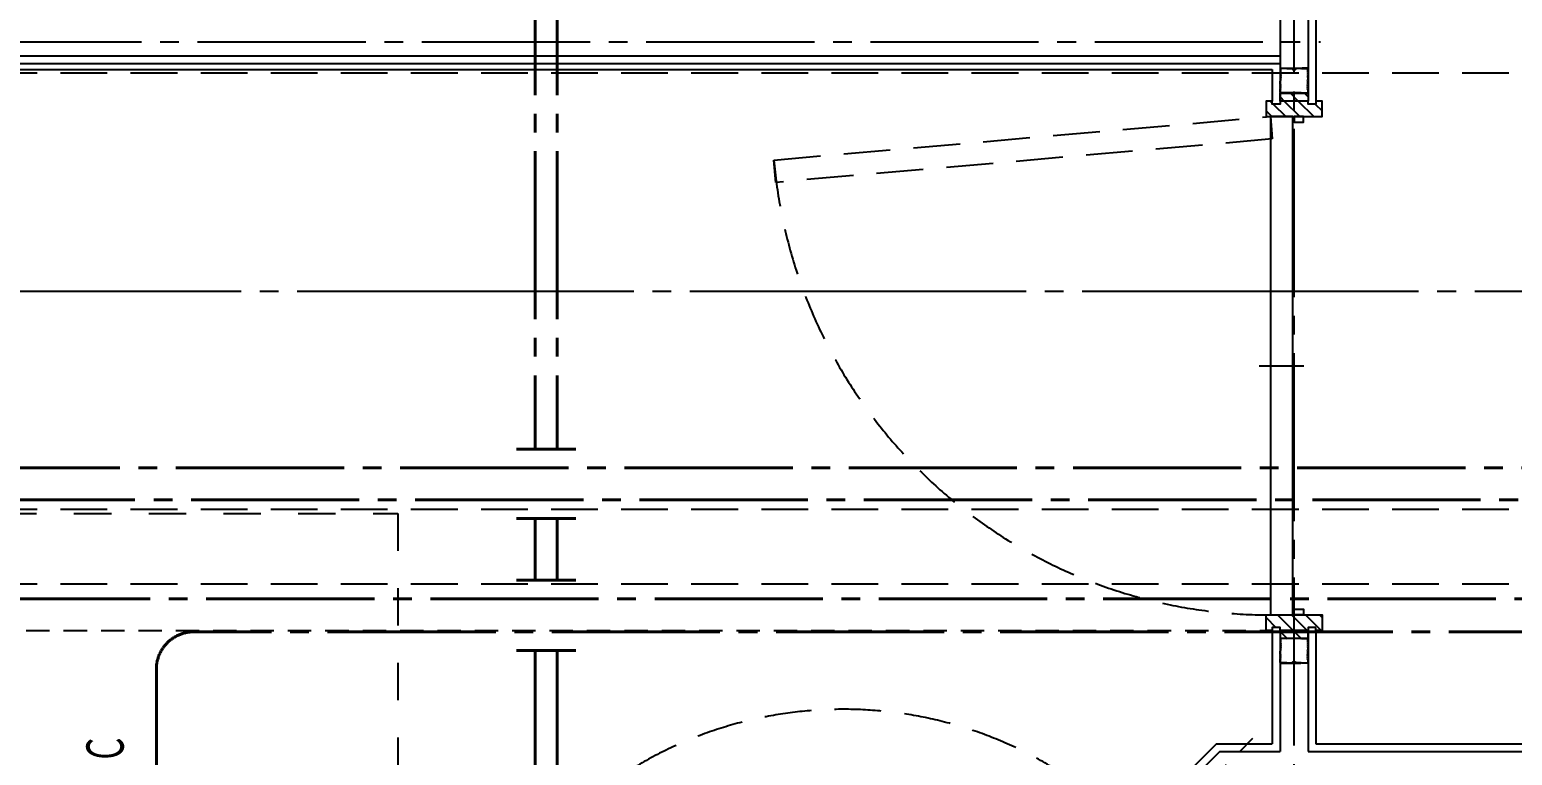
# Model space of a CAD drawing. Header units: millimetres. Extents: x 8300 to 98248, y -10383 to 40000.
# Drawn here: x 24750 to 27130, y 14155 to 15320 of the extents above; entities that cross this region are included whole.
import ezdxf
from ezdxf.enums import TextEntityAlignment as Align

# ---------------------------------------------------------------- set-up
doc = ezdxf.new("R2010")
doc.units = ezdxf.units.MM
doc.header["$LTSCALE"] = 300
for name, pattern in [('CADEWA_LINE5', [1.2, 0.9, -0.1, 0.1, -0.1]), ('CADEWA_LINE6', [2.1, 1.8, -0.1, 0.1, -0.1]), ('DASH-N', [0.375, 0.25, -0.125]), ('DASH-S', [0.2, 0.125, -0.075]), ('HIDDEN3', [0.2, 0.1, -0.1])]:
    doc.linetypes.add(name, pattern=pattern)
for name, color, linetype in [('E配T_その他－１', 7, 'CONTINUOUS'), ('K建0_壁', 7, 'CONTINUOUS'), ('通り芯', 7, 'CONTINUOUS')]:
    doc.layers.add(name, color=color, linetype=linetype)
doc.styles.add('MS Gothic2', font='msgothic.ttc', dxfattribs={"width": 0.6})

# ---------------------------------------------------------------- blocks, each defined once
blk = doc.blocks.new('ZGroup231', base_point=(25331.9, 16655.3))
at = {"layer": 'E配T_その他－１', "color": 1, "linetype": 'CADEWA_LINE5', "lineweight": 40}
blk.add_line((27463.7, 14405.6), (23170, 14405.6), dxfattribs=at)
blk = doc.blocks.new('ZGroup233', base_point=(25372.7, 16735))
at = {"layer": 'E配T_その他－１', "color": 1, "linetype": 'CADEWA_LINE5', "lineweight": 40}
blk.add_line((27439.5, 14565), (23275.9, 14565), dxfattribs=at)
blk = doc.blocks.new('ZGroup251', base_point=(25157.4, 15789.9))
at = {"layer": 'E配T_その他－１', "color": 1, "linetype": 'CADEWA_LINE5', "lineweight": 40}
for p, q in [((25597.2, 15484.6), (25597.2, 14646.1)), ((25597.2, 14535), (25597.2, 14435.6)), ((25597.2, 14322.8), (25597.2, 14068))]:
    blk.add_line(p, q, dxfattribs=at)
at = {"layer": 'E配T_その他－１', "color": 1, "linetype": 'Continuous', "lineweight": 40}
for p, q in [((25567.2, 14646.1), (25627.2, 14646.1)), ((25567.2, 14535), (25627.2, 14535)), ((25567.2, 14435.6), (25627.2, 14435.6)), ((25567.2, 14322.8), (25627.2, 14322.8))]:
    blk.add_line(p, q, dxfattribs=at)
blk = doc.blocks.new('ZGroup253', base_point=(25617.7, 15705.3))
at = {"layer": 'E配T_その他－１', "color": 1, "linetype": 'CADEWA_LINE5', "lineweight": 40}
for p, q in [((25561.9, 15484.6), (25561.9, 14646.1)), ((25561.9, 14535), (25561.9, 14435.6)), ((25561.9, 14322.8), (25561.9, 13922.8))]:
    blk.add_line(p, q, dxfattribs=at)
at = {"layer": 'E配T_その他－１', "color": 1, "linetype": 'Continuous', "lineweight": 40}
for p, q in [((25531.9, 14646.1), (25591.9, 14646.1)), ((25531.9, 14535), (25591.9, 14535)), ((25531.9, 14435.6), (25591.9, 14435.6)), ((25531.9, 14322.8), (25591.9, 14322.8))]:
    blk.add_line(p, q, dxfattribs=at)
blk = doc.blocks.new('ZGroup259', base_point=(25374.7, 16760.5))
at = {"layer": 'E配T_その他－１', "color": 1, "linetype": 'CADEWA_LINE5', "lineweight": 40}
blk.add_line((27415.2, 14616.1), (23304.1, 14616.1), dxfattribs=at)
blk = doc.blocks.new('ZGroup277', base_point=(26876.2, 14282.1))
at = {"layer": 'E配T_その他－１', "color": 1, "linetype": 'CADEWA_LINE5', "lineweight": 40}
for p, q in [((28738.5, 14352.8), (25013.8, 14352.8)), ((24953.8, 14292.8), (24953.8, 13650.4))]:
    blk.add_line(p, q, dxfattribs=at)
blk.add_arc((25013.8, 14292.8), 60, 90, 180, dxfattribs=at)
blk = doc.blocks.new('ZGroup278', base_point=(24903.3, 13990.3))
at = {"layer": 'E配T_その他－１', "color": 3, "linetype": 'Continuous', "lineweight": 30}
blk.add_line((24921.4, 13990.3), (24986.3, 13952.8), dxfattribs=at)
at = {"layer": 'E配T_その他－１', "color": 3, "lineweight": -3, "style": 'MS Gothic2', "width": 0.6}
blk.add_text('ＡＥ０．９－６Ｃ', height=60, rotation=90, dxfattribs=at).set_placement((24871.5, 13797.1), align=Align.MIDDLE_LEFT)

msp = doc.modelspace()

# ---------------------------------------------------------------- linework, layer by layer
at = {"layer": 'K建0_壁', "color": 250, "linetype": 'CADEWA_LINE5', "lineweight": -3}
for p, q in [((26780, 13810.3), (26780, 19391.4)), ((19980, 15300), (26822.5, 15300)), ((25971.6, 13439.6), (26719.4, 14187.4))]:
    msp.add_line(p, q, dxfattribs=at)
at = {"layer": 'K建0_壁', "color": 250, "linetype": 'Continuous', "lineweight": -3}
for p, q in [((26757.5, 15415), (26757.5, 15205)), ((26802.5, 15415), (26802.5, 15205)), ((26815, 15415), (26815, 15205)), ((23097.5, 15277.5), (26757.5, 15277.5)), ((23110, 15265), (26757.5, 15265)), ((26757.5, 15256.5), (26757.5, 15251.5)), ((26758, 15256.5), (26758, 15251.5)), ((26758.5, 15257.5), (26768.2, 15257.5)), ((26768.2, 15257.1), (26758.5, 15257.1)), ((26768.2, 15257.5), (26768.7, 15256.8)), ((26768.2, 15257.1), (26768.7, 15256.3)), ((26768.7, 15256.8), (26769.2, 15257.5)), ((26769.2, 15257.1), (26768.7, 15256.3)), ((26769.2, 15257.5), (26782.3, 15257.5)), ((26769.2, 15257.1), (26782.3, 15257.1)), ((26777.8, 15256.6), (26782.3, 15256.6)), ((26777.8, 15256.6), (26777.8, 15256.2)), ((26777.8, 15256.2), (26782.3, 15256.2)), ((26783.7, 15257.5), (26790.8, 15257.5)), ((26790.8, 15257.1), (26783.7, 15257.1)), ((26791.3, 15256.8), (26790.8, 15257.5)), ((26790.8, 15257.1), (26791.3, 15256.3)), ((26791.8, 15257.5), (26791.3, 15256.8)), ((26791.8, 15257.1), (26791.3, 15256.3)), ((26801.5, 15257.5), (26791.8, 15257.5)), ((26791.8, 15257.1), (26801.5, 15257.1)), ((26802.1, 15251.6), (26802.1, 15256.5)), ((26802.5, 15256.5), (26802.5, 15251.5)), ((23110, 15255.5), (26745, 15255.5)), ((26745, 15255.5), (26745, 15205)), ((26757.5, 15251.5), (26758.1, 15250)), ((26758.1, 15250), (26757.5, 15248.5)), ((26757.5, 15248.5), (26758.1, 15247)), ((26758.1, 15247), (26757.5, 15245.5)), ((26757.5, 15245.5), (26758.1, 15244)), ((26758.1, 15244), (26757.5, 15242.5)), ((26757.5, 15242.5), (26757.5, 15239)), ((26757.5, 15239), (26758.1, 15237.5)), ((26757.5, 15236), (26758.1, 15237.5)), ((26757.5, 15232.5), (26757.5, 15236)), ((26758.1, 15231), (26757.5, 15232.5)), ((26757.9, 15251.7), (26758.6, 15250)), ((26758.6, 15250), (26758, 15248.5)), ((26758, 15248.5), (26758.6, 15247)), ((26758.6, 15247), (26758, 15245.5)), ((26758, 15245.5), (26758.6, 15244)), ((26758.6, 15244), (26758, 15242.4)), ((26758, 15242.4), (26758, 15239.1)), ((26758, 15239.1), (26758.5, 15237.7)), ((26758, 15235.9), (26758.5, 15237.3)), ((26758, 15232.6), (26758, 15235.9)), ((26758.6, 15231), (26758, 15232.6)), ((26777.8, 15255.7), (26782.3, 15255.7)), ((26802.1, 15251.6), (26801.4, 15250)), ((26801.4, 15250), (26802, 15248.5)), ((26802, 15248.5), (26801.4, 15247)), ((26801.4, 15247), (26802, 15245.5)), ((26801.4, 15237.5), (26802.1, 15239.1)), ((26801.4, 15237.5), (26802.1, 15235.9)), ((26801.4, 15231), (26802.1, 15232.6)), ((26802.5, 15251.5), (26801.9, 15250)), ((26801.9, 15250), (26802.5, 15248.5)), ((26802.5, 15248.5), (26801.9, 15247)), ((26801.9, 15247), (26802.5, 15245.5)), ((26802.5, 15245.5), (26801.9, 15244)), ((26801.9, 15244), (26802.5, 15242.5)), ((26802.5, 15239), (26801.9, 15237.5)), ((26802.5, 15236), (26801.9, 15237.5)), ((26801.9, 15231), (26802.5, 15232.5)), ((26802.1, 15242.4), (26802.1, 15239.1)), ((26802.1, 15232.6), (26802.1, 15235.9)), ((26802.5, 15242.5), (26802.5, 15239)), ((26802.5, 15232.5), (26802.5, 15236)), ((26757.5, 15229.5), (26758.1, 15231)), ((26758.1, 15228), (26757.5, 15229.5)), ((26757.5, 15226.5), (26758.1, 15228)), ((26758.1, 15225), (26757.5, 15226.5)), ((26757.5, 15223.5), (26758.1, 15225)), ((26757.5, 15218.5), (26757.5, 15223.5)), ((26757.9, 15223.3), (26758.6, 15225)), ((26758, 15229.5), (26758.6, 15231)), ((26758.6, 15228), (26758, 15229.5)), ((26758, 15226.5), (26758.6, 15228)), ((26758.6, 15225), (26758, 15226.5)), ((26758, 15218.5), (26758, 15223.5)), ((26768.2, 15218), (26758.5, 15218)), ((26758.5, 15217.5), (26768.2, 15217.5)), ((26768.2, 15218), (26768.7, 15218.7)), ((26768.2, 15217.5), (26768.7, 15218.2)), ((26769.2, 15218), (26768.7, 15218.7)), ((26768.7, 15218.2), (26769.2, 15217.5)), ((26790.8, 15218), (26769.2, 15218)), ((26769.2, 15217.5), (26790.8, 15217.5)), ((26790.8, 15218), (26791.3, 15218.7)), ((26791.3, 15218.2), (26790.8, 15217.5)), ((26791.8, 15218), (26791.3, 15218.7)), ((26791.8, 15217.5), (26791.3, 15218.2)), ((26791.8, 15218), (26801.5, 15218)), ((26791.8, 15217.5), (26801.5, 15217.5)), ((26796.6, 15217.5), (26802.5, 15211.6)), ((26802, 15229.5), (26801.4, 15231)), ((26801.4, 15228), (26802, 15229.5)), ((26802, 15226.5), (26801.4, 15228)), ((26801.4, 15225), (26802, 15226.5)), ((26802.1, 15223.4), (26801.4, 15225)), ((26802.5, 15229.5), (26801.9, 15231)), ((26801.9, 15228), (26802.5, 15229.5)), ((26802.5, 15226.5), (26801.9, 15228)), ((26801.9, 15225), (26802.5, 15226.5)), ((26802.5, 15223.5), (26801.9, 15225)), ((26802.1, 15223.4), (26802.1, 15218.5)), ((26802.5, 15218.5), (26802.5, 15223.5)), ((26735, 15189.2), (26744.2, 15180)), ((26741.7, 15205), (26745, 15201.7)), ((26746.7, 15200), (26766.7, 15180)), ((26814.1, 15200), (26825, 15189.1)), ((26825, 15205), (26815, 15205)), ((26723.9, 14780), (26795.9, 14780)), ((26735, 14375.9), (26750.9, 14360)), ((26798.3, 14380), (26823.3, 14355)), ((26820.7, 14380), (26825, 14375.7)), ((26745, 14355), (26745, 14173)), ((26757.5, 14355), (26757.5, 14160.5)), ((26757.5, 14353.4), (26768.4, 14342.5)), ((26802.5, 14355), (26802.5, 14160.5)), ((26815, 14355), (26815, 14173)), ((26757.5, 14341.5), (26757.5, 14336.5)), ((26757.5, 14336.5), (26758.1, 14335)), ((26758.1, 14335), (26757.5, 14333.5)), ((26757.5, 14333.5), (26758.1, 14332)), ((26758.1, 14332), (26757.5, 14330.5)), ((26757.5, 14330.5), (26758.1, 14329)), ((26758.1, 14329), (26757.5, 14327.5)), ((26757.9, 14336.7), (26758.6, 14335)), ((26758, 14341.5), (26758, 14336.5)), ((26758.6, 14335), (26758, 14333.5)), ((26758, 14333.5), (26758.6, 14332)), ((26758.6, 14332), (26758, 14330.5)), ((26758, 14330.5), (26758.6, 14329)), ((26758.6, 14329), (26758, 14327.4)), ((26758.5, 14342.5), (26768.2, 14342.5)), ((26768.2, 14342.1), (26758.5, 14342.1)), ((26768.2, 14342.5), (26768.7, 14341.8)), ((26768.2, 14342.1), (26768.7, 14341.3)), ((26768.7, 14341.8), (26769.2, 14342.5)), ((26769.2, 14342.1), (26768.7, 14341.3)), ((26769.2, 14342.5), (26790.8, 14342.5)), ((26790.8, 14342.1), (26769.2, 14342.1)), ((26791.3, 14341.8), (26790.8, 14342.5)), ((26790.8, 14342.1), (26791.3, 14341.3)), ((26791.8, 14342.5), (26791.3, 14341.8)), ((26791.8, 14342.1), (26791.3, 14341.3)), ((26791.8, 14342.5), (26801.5, 14342.5)), ((26791.8, 14342.1), (26801.5, 14342.1)), ((26802.1, 14336.6), (26801.4, 14335)), ((26801.4, 14335), (26802, 14333.5)), ((26802, 14333.5), (26801.4, 14332)), ((26801.4, 14332), (26802, 14330.5)), ((26802, 14330.5), (26801.4, 14329)), ((26801.4, 14329), (26802.1, 14327.4)), ((26802.5, 14336.5), (26801.9, 14335)), ((26801.9, 14335), (26802.5, 14333.5)), ((26802.5, 14333.5), (26801.9, 14332)), ((26801.9, 14332), (26802.5, 14330.5)), ((26802.5, 14330.5), (26801.9, 14329)), ((26801.9, 14329), (26802.5, 14327.5)), ((26802.1, 14336.6), (26802.1, 14341.5)), ((26802.5, 14341.5), (26802.5, 14336.5)), ((26757.5, 14327.5), (26757.5, 14324)), ((26757.5, 14324), (26758.1, 14322.5)), ((26757.5, 14321), (26758.1, 14322.5)), ((26757.5, 14317.5), (26757.5, 14321)), ((26758.1, 14316), (26757.5, 14317.5)), ((26757.5, 14314.5), (26758.1, 14316)), ((26758.1, 14313), (26757.5, 14314.5)), ((26757.5, 14311.5), (26758.1, 14313)), ((26758.1, 14310), (26757.5, 14311.5)), ((26757.5, 14308.5), (26758.1, 14310)), ((26757.5, 14303.5), (26757.5, 14308.5)), ((26757.9, 14308.3), (26758.6, 14310)), ((26758, 14327.4), (26758, 14324.1)), ((26758, 14324.1), (26758.5, 14322.7)), ((26758, 14320.9), (26758.5, 14322.3)), ((26758, 14317.6), (26758, 14320.9)), ((26758.6, 14316), (26758, 14317.6)), ((26758, 14314.5), (26758.6, 14316)), ((26758.6, 14313), (26758, 14314.5)), ((26758, 14311.5), (26758.6, 14313)), ((26758.6, 14310), (26758, 14311.5)), ((26758, 14303.5), (26758, 14308.5)), ((26777.8, 14304.3), (26782.3, 14304.3)), ((26777.8, 14303.9), (26782.3, 14303.9)), ((26777.8, 14303.4), (26777.8, 14303.9)), ((26801.4, 14322.5), (26802.1, 14324.1)), ((26801.4, 14322.5), (26802.1, 14320.9)), ((26801.4, 14313), (26802, 14314.5)), ((26802, 14311.5), (26801.4, 14313)), ((26801.4, 14310), (26802, 14311.5)), ((26802.1, 14308.4), (26801.4, 14310)), ((26802.5, 14324), (26801.9, 14322.5)), ((26802.5, 14321), (26801.9, 14322.5)), ((26801.9, 14316), (26802.5, 14317.5)), ((26802.5, 14314.5), (26801.9, 14316)), ((26801.9, 14313), (26802.5, 14314.5)), ((26802.5, 14311.5), (26801.9, 14313)), ((26801.9, 14310), (26802.5, 14311.5)), ((26802.5, 14308.5), (26801.9, 14310)), ((26802.1, 14327.4), (26802.1, 14324.1)), ((26802.1, 14317.6), (26802.1, 14320.9)), ((26802.1, 14308.4), (26802.1, 14303.5)), ((26802.5, 14327.5), (26802.5, 14324)), ((26802.5, 14317.5), (26802.5, 14321)), ((26802.5, 14303.5), (26802.5, 14308.5)), ((26768.2, 14303), (26758.5, 14303)), ((26758.5, 14302.5), (26768.2, 14302.5)), ((26768.2, 14303), (26768.7, 14303.7)), ((26768.2, 14302.5), (26768.7, 14303.2)), ((26769.2, 14303), (26768.7, 14303.7)), ((26768.7, 14303.2), (26769.2, 14302.5)), ((26769.2, 14303), (26782.3, 14303)), ((26769.2, 14302.5), (26782.3, 14302.5)), ((26777.8, 14303.4), (26782.3, 14303.4)), ((26790.8, 14303), (26783.7, 14303)), ((26783.7, 14302.5), (26790.8, 14302.5)), ((26790.8, 14303), (26791.3, 14303.7)), ((26791.3, 14303.2), (26790.8, 14302.5)), ((26791.8, 14303), (26791.3, 14303.7)), ((26791.8, 14302.5), (26791.3, 14303.2)), ((26791.8, 14303), (26801.5, 14303)), ((26801.5, 14302.5), (26791.8, 14302.5)), ((26655.5, 14173), (26536.2, 14053.7)), ((26655.5, 14173), (26745, 14173)), ((26815, 14173), (27695, 14173)), ((26660.7, 14160.5), (26545, 14044.8)), ((26660.7, 14160.5), (26757.5, 14160.5)), ((26802.5, 14160.5), (28381, 14160.5))]:
    msp.add_line(p, q, dxfattribs=at)
at = {"layer": 'K建0_壁', "color": 250, "linetype": 'DASH-N', "lineweight": -3}
for p, q in [((23000, 15250), (30569.7, 15250)), ((23000, 14550), (30569.7, 14550)), ((23000, 14430), (30569.7, 14430))]:
    msp.add_line(p, q, dxfattribs=at)
at = {"layer": 'K建0_壁', "color": 250, "linetype": 'DASH-S', "lineweight": -3}
msp.add_line((23125, 14355), (26735, 14355), dxfattribs=at)
at = {"layer": 'K建0_壁', "color": 250, "linetype": 'Continuous', "lineweight": -3}
for points in [[(26802, 15245.5), (26801.4, 15244), (26802.1, 15242.4)], [(26757.5, 15211.7), (26764.2, 15205), (26789.2, 15180)], [(26774.1, 15217.5), (26786.6, 15205), (26811.6, 15180)], [(26753.4, 14380), (26778.4, 14355), (26790.9, 14342.5)], [(26775.8, 14380), (26800.8, 14355), (26802.5, 14353.3)], [(26802, 14314.5), (26801.4, 14316), (26802.1, 14317.6)]]:
    msp.add_lwpolyline(points, dxfattribs=at)
for points in [[(26802.5, 15205), (26757.5, 15205), (26757.5, 15217.5), (26802.5, 15217.5)], [(26815, 15200), (26802.5, 15200), (26802.5, 15205), (26757.5, 15205), (26757.5, 15200), (26745, 15200), (26745, 15205), (26735, 15205), (26735, 15180), (26825, 15180), (26825, 15205), (26815, 15205)], [(26778, 15180), (26742, 15180), (26742, 14380), (26778, 14380)], [(26795, 15180), (26780, 15180), (26780, 15171), (26795, 15171)], [(26815, 14360), (26802.5, 14360), (26802.5, 14355), (26757.5, 14355), (26757.5, 14360), (26745, 14360), (26745, 14355), (26735, 14355), (26735, 14380), (26825, 14380), (26825, 14355), (26815, 14355)], [(26795, 14380), (26780, 14380), (26780, 14389), (26795, 14389)], [(26802.5, 14355), (26757.5, 14355), (26757.5, 14342.5), (26802.5, 14342.5)]]:
    msp.add_lwpolyline(points, close=True, dxfattribs=at)
at = {"layer": 'K建0_壁', "color": 250, "linetype": 'DASH-N', "lineweight": -3}
msp.add_lwpolyline([(25945, 15110.3), (26742, 15180), (26745.1, 15144.1), (25948.2, 15074.4)], close=True, dxfattribs=at)
at = {"layer": 'K建0_壁', "color": 250, "linetype": 'HIDDEN3', "lineweight": -3, "ltscale": 2}
msp.add_lwpolyline([(25341.6, 12443), (24341.6, 12443), (24341.6, 14543), (25341.6, 14543)], close=True, dxfattribs=at)
at = {"layer": 'K建0_壁', "color": 250, "linetype": 'Continuous', "lineweight": -3}
for centre, radius, start, end in [((26758.5, 15256.5), 1, 90, 180), ((26758.5, 15256.5), 0.55, 90, 180), ((26777.8, 15256.4), 0.675, 90, 270), ((26782.3, 15256.8), 0.675, 270, 90), ((26782.3, 15256.8), 0.225, 270, 90), ((26782.3, 15256.8), 1.12, 270, 358.6213), ((26783.7, 15256.8), 0.75, 90, 180), ((26783.7, 15256.8), 0.3, 90, 180), ((26801.5, 15256.5), 1, 0, 90), ((26801.5, 15256.5), 0.55, 0, 90), ((26758.5, 15218.5), 1, 180, 270), ((26758.5, 15218.5), 0.55, 180, 270), ((26801.5, 15218.5), 1, 270, 0), ((26801.5, 15218.5), 0.55, 270, 0), ((26758.5, 14341.5), 1, 90, 180), ((26758.5, 14341.5), 0.55, 90, 180), ((26801.5, 14341.5), 1, 0, 90), ((26801.5, 14341.5), 0.55, 0, 90), ((26777.8, 14303.6), 0.675, 90, 270), ((26782.3, 14303.2), 1.12, 1.3787, 90), ((26782.3, 14303.2), 0.675, 270, 90), ((26758.5, 14303.5), 1, 180, 270), ((26758.5, 14303.5), 0.55, 180, 270), ((26782.3, 14303.2), 0.225, 270, 90), ((26783.7, 14303.3), 0.75, 180, 270), ((26783.7, 14303.3), 0.3, 180, 270), ((26801.5, 14303.5), 1, 270, 0), ((26801.5, 14303.5), 0.55, 270, 0)]:
    msp.add_arc(centre, radius, start, end, dxfattribs=at)
at = {"layer": 'K建0_壁', "color": 250, "linetype": 'DASH-N', "lineweight": -3}
for centre, radius, start, end in [((26742, 15180), 800, 185, 270), ((26056.8, 13578.5), 650, 45, 135)]:
    msp.add_arc(centre, radius, start, end, dxfattribs=at)
at = {"layer": '通り芯', "color": 96, "linetype": 'CADEWA_LINE6', "lineweight": -3}
msp.add_line((8800, 14900), (61700, 14900), dxfattribs=at)

# ---------------------------------------------------------------- block references
at = {"layer": 'E配T_その他－１', "linetype": 'Continuous', "lineweight": -3}
for name, p in [('ZGroup231', (25331.9, 16655.3)), ('ZGroup233', (25372.7, 16735)), ('ZGroup259', (25374.7, 16760.5)), ('ZGroup251', (25157.4, 15789.9)), ('ZGroup253', (25617.7, 15705.3)), ('ZGroup277', (26876.2, 14282.1)), ('ZGroup278', (24903.3, 13990.3))]:
    msp.add_blockref(name, p, dxfattribs=at)

doc.saveas('drawing.dxf')
